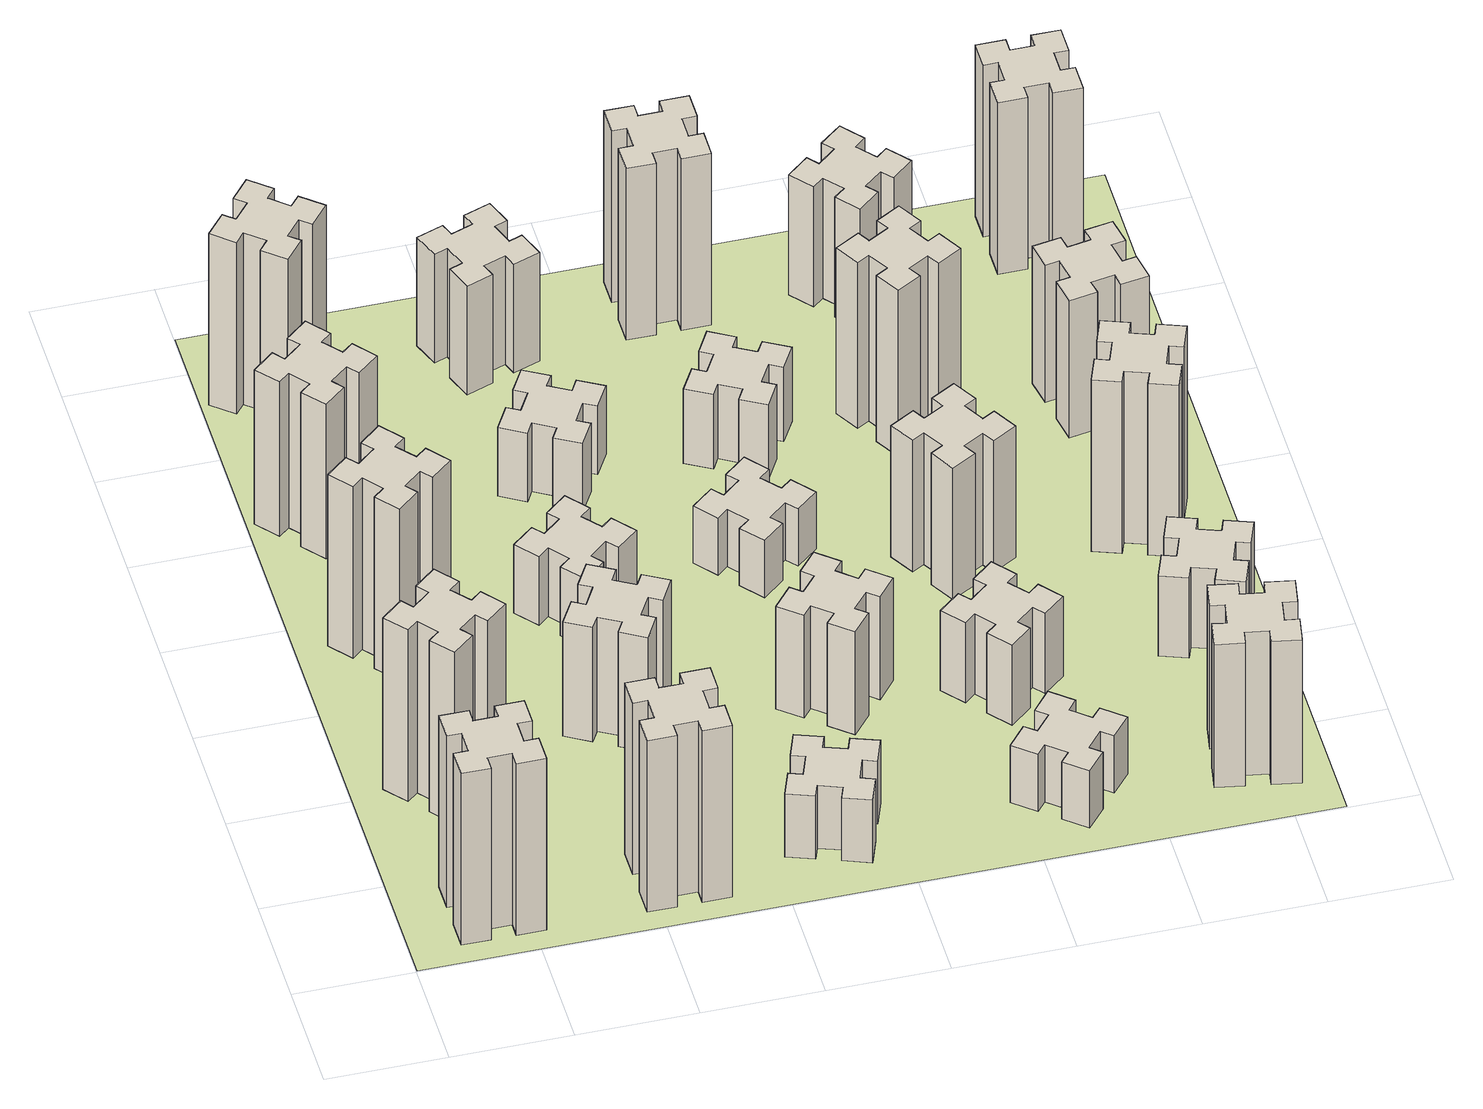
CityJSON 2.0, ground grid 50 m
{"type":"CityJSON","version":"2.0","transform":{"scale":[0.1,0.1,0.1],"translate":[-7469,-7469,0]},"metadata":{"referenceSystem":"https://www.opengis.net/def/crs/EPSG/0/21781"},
"CityObjects":{
"building1":{"type":"Building","attributes":{"class":"1000","function":"1000","usage":"1000","yearOfConstruction":2016,"roofType":"1000","measuredHeight":90,"storeysAboveGround":30,"storeysBelowGround":0},"geometry":[{"type":"Solid","lod":"1","boundaries":[[[[0,1,2,3,4,5,6,7,8,9,10,11,12,13,14,15,16,17,18,19]],[[17,16,20,21]],[[16,15,22,20]],[[15,14,23,22]],[[14,13,24,23]],[[13,12,25,24]],[[12,11,26,25]],[[11,10,27,26]],[[10,9,28,27]],[[9,8,29,28]],[[8,7,30,29]],[[7,6,31,30]],[[6,5,32,31]],[[5,4,33,32]],[[4,3,34,33]],[[3,2,35,34]],[[2,1,36,35]],[[1,0,37,36]],[[0,19,38,37]],[[19,18,39,38]],[[18,17,21,39]],[[24,25,26,27,28,29,30,31,32,33,34,35,36,37,38,39,21,20,22,23]]]]}]},
"building2":{"type":"Building","attributes":{"class":"1000","function":"1000","usage":"1000","yearOfConstruction":2016,"roofType":"1000","measuredHeight":90,"storeysAboveGround":30,"storeysBelowGround":0},"geometry":[{"type":"Solid","lod":"1","boundaries":[[[[40,41,42,43,44,45,46,47,48,49,50,51,52,53,54,55,56,57,58,59]],[[57,56,60,61]],[[56,55,62,60]],[[55,54,63,62]],[[54,53,64,63]],[[53,52,65,64]],[[52,51,66,65]],[[51,50,67,66]],[[50,49,68,67]],[[49,48,69,68]],[[48,47,70,69]],[[47,46,71,70]],[[46,45,72,71]],[[45,44,73,72]],[[44,43,74,73]],[[43,42,75,74]],[[42,41,76,75]],[[41,40,77,76]],[[40,59,78,77]],[[59,58,79,78]],[[58,57,61,79]],[[64,65,66,67,68,69,70,71,72,73,74,75,76,77,78,79,61,60,62,63]]]]}]},
"building3":{"type":"Building","attributes":{"class":"1000","function":"1000","usage":"1000","yearOfConstruction":2016,"roofType":"1000","measuredHeight":90,"storeysAboveGround":30,"storeysBelowGround":0},"geometry":[{"type":"Solid","lod":"1","boundaries":[[[[80,81,82,83,84,85,86,87,88,89,90,91,92,93,94,95,96,97,98,99]],[[97,96,100,101]],[[96,95,102,100]],[[95,94,103,102]],[[94,93,104,103]],[[93,92,105,104]],[[92,91,106,105]],[[91,90,107,106]],[[90,89,108,107]],[[89,88,109,108]],[[88,87,110,109]],[[87,86,111,110]],[[86,85,112,111]],[[85,84,113,112]],[[84,83,114,113]],[[83,82,115,114]],[[82,81,116,115]],[[81,80,117,116]],[[80,99,118,117]],[[99,98,119,118]],[[98,97,101,119]],[[104,105,106,107,108,109,110,111,112,113,114,115,116,117,118,119,101,100,102,103]]]]}]},
"building4":{"type":"Building","attributes":{"class":"1000","function":"1000","usage":"1000","yearOfConstruction":2016,"roofType":"1000","measuredHeight":81,"storeysAboveGround":30,"storeysBelowGround":0},"geometry":[{"type":"Solid","lod":"1","boundaries":[[[[120,121,122,123,124,125,126,127,128,129,130,131,132,133,134,135,136,137,138,139]],[[137,136,140,141]],[[136,135,142,140]],[[135,134,143,142]],[[134,133,144,143]],[[133,132,145,144]],[[132,131,146,145]],[[131,130,147,146]],[[130,129,148,147]],[[129,128,149,148]],[[128,127,150,149]],[[127,126,151,150]],[[126,125,152,151]],[[125,124,153,152]],[[124,123,154,153]],[[123,122,155,154]],[[122,121,156,155]],[[121,120,157,156]],[[120,139,158,157]],[[139,138,159,158]],[[138,137,141,159]],[[144,145,146,147,148,149,150,151,152,153,154,155,156,157,158,159,141,140,142,143]]]]}]},
"building5":{"type":"Building","attributes":{"class":"1000","function":"1000","usage":"1000","yearOfConstruction":2016,"roofType":"1000","measuredHeight":90,"storeysAboveGround":30,"storeysBelowGround":0},"geometry":[{"type":"Solid","lod":"1","boundaries":[[[[160,161,162,163,164,165,166,167,168,169,170,171,172,173,174,175,176,177,178,179]],[[177,176,180,181]],[[176,175,182,180]],[[175,174,183,182]],[[174,173,184,183]],[[173,172,185,184]],[[172,171,186,185]],[[171,170,187,186]],[[170,169,188,187]],[[169,168,189,188]],[[168,167,190,189]],[[167,166,191,190]],[[166,165,192,191]],[[165,164,193,192]],[[164,163,194,193]],[[163,162,195,194]],[[162,161,196,195]],[[161,160,197,196]],[[160,179,198,197]],[[179,178,199,198]],[[178,177,181,199]],[[184,185,186,187,188,189,190,191,192,193,194,195,196,197,198,199,181,180,182,183]]]]}]},
"building6":{"type":"Building","attributes":{"class":"1000","function":"1000","usage":"1000","yearOfConstruction":2016,"roofType":"1000","measuredHeight":90,"storeysAboveGround":30,"storeysBelowGround":0},"geometry":[{"type":"Solid","lod":"1","boundaries":[[[[200,201,202,203,204,205,206,207,208,209,210,211,212,213,214,215,216,217,218,219]],[[217,216,220,221]],[[216,215,222,220]],[[215,214,223,222]],[[214,213,224,223]],[[213,212,225,224]],[[212,211,226,225]],[[211,210,227,226]],[[210,209,228,227]],[[209,208,229,228]],[[208,207,230,229]],[[207,206,231,230]],[[206,205,232,231]],[[205,204,233,232]],[[204,203,234,233]],[[203,202,235,234]],[[202,201,236,235]],[[201,200,237,236]],[[200,219,238,237]],[[219,218,239,238]],[[218,217,221,239]],[[224,225,226,227,228,229,230,231,232,233,234,235,236,237,238,239,221,220,222,223]]]]}]},
"building7":{"type":"Building","attributes":{"class":"1000","function":"1000","usage":"1000","yearOfConstruction":2016,"roofType":"1000","measuredHeight":60,"storeysAboveGround":30,"storeysBelowGround":0},"geometry":[{"type":"Solid","lod":"1","boundaries":[[[[240,241,242,243,244,245,246,247,248,249,250,251,252,253,254,255,256,257,258,259]],[[257,256,260,261]],[[256,255,262,260]],[[255,254,263,262]],[[254,253,264,263]],[[253,252,265,264]],[[252,251,266,265]],[[251,250,267,266]],[[250,249,268,267]],[[249,248,269,268]],[[248,247,270,269]],[[247,246,271,270]],[[246,245,272,271]],[[245,244,273,272]],[[244,243,274,273]],[[243,242,275,274]],[[242,241,276,275]],[[241,240,277,276]],[[240,259,278,277]],[[259,258,279,278]],[[258,257,261,279]],[[264,265,266,267,268,269,270,271,272,273,274,275,276,277,278,279,261,260,262,263]]]]}]},
"building8":{"type":"Building","attributes":{"class":"1000","function":"1000","usage":"1000","yearOfConstruction":2016,"roofType":"1000","measuredHeight":36,"storeysAboveGround":30,"storeysBelowGround":0},"geometry":[{"type":"Solid","lod":"1","boundaries":[[[[280,281,282,283,284,285,286,287,288,289,290,291,292,293,294,295,296,297,298,299]],[[297,296,300,301]],[[296,295,302,300]],[[295,294,303,302]],[[294,293,304,303]],[[293,292,305,304]],[[292,291,306,305]],[[291,290,307,306]],[[290,289,308,307]],[[289,288,309,308]],[[288,287,310,309]],[[287,286,311,310]],[[286,285,312,311]],[[285,284,313,312]],[[284,283,314,313]],[[283,282,315,314]],[[282,281,316,315]],[[281,280,317,316]],[[280,299,318,317]],[[299,298,319,318]],[[298,297,301,319]],[[304,305,306,307,308,309,310,311,312,313,314,315,316,317,318,319,301,300,302,303]]]]}]},
"building9":{"type":"Building","attributes":{"class":"1000","function":"1000","usage":"1000","yearOfConstruction":2016,"roofType":"1000","measuredHeight":33,"storeysAboveGround":30,"storeysBelowGround":0},"geometry":[{"type":"Solid","lod":"1","boundaries":[[[[320,321,322,323,324,325,326,327,328,329,330,331,332,333,334,335,336,337,338,339]],[[337,336,340,341]],[[336,335,342,340]],[[335,334,343,342]],[[334,333,344,343]],[[333,332,345,344]],[[332,331,346,345]],[[331,330,347,346]],[[330,329,348,347]],[[329,328,349,348]],[[328,327,350,349]],[[327,326,351,350]],[[326,325,352,351]],[[325,324,353,352]],[[324,323,354,353]],[[323,322,355,354]],[[322,321,356,355]],[[321,320,357,356]],[[320,339,358,357]],[[339,338,359,358]],[[338,337,341,359]],[[344,345,346,347,348,349,350,351,352,353,354,355,356,357,358,359,341,340,342,343]]]]}]},
"building10":{"type":"Building","attributes":{"class":"1000","function":"1000","usage":"1000","yearOfConstruction":2016,"roofType":"1000","measuredHeight":36,"storeysAboveGround":30,"storeysBelowGround":0},"geometry":[{"type":"Solid","lod":"1","boundaries":[[[[360,361,362,363,364,365,366,367,368,369,370,371,372,373,374,375,376,377,378,379]],[[377,376,380,381]],[[376,375,382,380]],[[375,374,383,382]],[[374,373,384,383]],[[373,372,385,384]],[[372,371,386,385]],[[371,370,387,386]],[[370,369,388,387]],[[369,368,389,388]],[[368,367,390,389]],[[367,366,391,390]],[[366,365,392,391]],[[365,364,393,392]],[[364,363,394,393]],[[363,362,395,394]],[[362,361,396,395]],[[361,360,397,396]],[[360,379,398,397]],[[379,378,399,398]],[[378,377,381,399]],[[384,385,386,387,388,389,390,391,392,393,394,395,396,397,398,399,381,380,382,383]]]]}]},
"building11":{"type":"Building","attributes":{"class":"1000","function":"1000","usage":"1000","yearOfConstruction":2016,"roofType":"1000","measuredHeight":57,"storeysAboveGround":30,"storeysBelowGround":0},"geometry":[{"type":"Solid","lod":"1","boundaries":[[[[400,401,402,403,404,405,406,407,408,409,410,411,412,413,414,415,416,417,418,419]],[[417,416,420,421]],[[416,415,422,420]],[[415,414,423,422]],[[414,413,424,423]],[[413,412,425,424]],[[412,411,426,425]],[[411,410,427,426]],[[410,409,428,427]],[[409,408,429,428]],[[408,407,430,429]],[[407,406,431,430]],[[406,405,432,431]],[[405,404,433,432]],[[404,403,434,433]],[[403,402,435,434]],[[402,401,436,435]],[[401,400,437,436]],[[400,419,438,437]],[[419,418,439,438]],[[418,417,421,439]],[[424,425,426,427,428,429,430,431,432,433,434,435,436,437,438,439,421,420,422,423]]]]}]},
"building12":{"type":"Building","attributes":{"class":"1000","function":"1000","usage":"1000","yearOfConstruction":2016,"roofType":"1000","measuredHeight":54,"storeysAboveGround":30,"storeysBelowGround":0},"geometry":[{"type":"Solid","lod":"1","boundaries":[[[[440,441,442,443,444,445,446,447,448,449,450,451,452,453,454,455,456,457,458,459]],[[457,456,460,461]],[[456,455,462,460]],[[455,454,463,462]],[[454,453,464,463]],[[453,452,465,464]],[[452,451,466,465]],[[451,450,467,466]],[[450,449,468,467]],[[449,448,469,468]],[[448,447,470,469]],[[447,446,471,470]],[[446,445,472,471]],[[445,444,473,472]],[[444,443,474,473]],[[443,442,475,474]],[[442,441,476,475]],[[441,440,477,476]],[[440,459,478,477]],[[459,458,479,478]],[[458,457,461,479]],[[464,465,466,467,468,469,470,471,472,473,474,475,476,477,478,479,461,460,462,463]]]]}]},
"building13":{"type":"Building","attributes":{"class":"1000","function":"1000","usage":"1000","yearOfConstruction":2016,"roofType":"1000","measuredHeight":30,"storeysAboveGround":30,"storeysBelowGround":0},"geometry":[{"type":"Solid","lod":"1","boundaries":[[[[480,481,482,483,484,485,486,487,488,489,490,491,492,493,494,495,496,497,498,499]],[[497,496,500,501]],[[496,495,502,500]],[[495,494,503,502]],[[494,493,504,503]],[[493,492,505,504]],[[492,491,506,505]],[[491,490,507,506]],[[490,489,508,507]],[[489,488,509,508]],[[488,487,510,509]],[[487,486,511,510]],[[486,485,512,511]],[[485,484,513,512]],[[484,483,514,513]],[[483,482,515,514]],[[482,481,516,515]],[[481,480,517,516]],[[480,499,518,517]],[[499,498,519,518]],[[498,497,501,519]],[[504,505,506,507,508,509,510,511,512,513,514,515,516,517,518,519,501,500,502,503]]]]}]},
"building14":{"type":"Building","attributes":{"class":"1000","function":"1000","usage":"1000","yearOfConstruction":2016,"roofType":"1000","measuredHeight":39,"storeysAboveGround":30,"storeysBelowGround":0},"geometry":[{"type":"Solid","lod":"1","boundaries":[[[[520,521,522,523,524,525,526,527,528,529,530,531,532,533,534,535,536,537,538,539]],[[537,536,540,541]],[[536,535,542,540]],[[535,534,543,542]],[[534,533,544,543]],[[533,532,545,544]],[[532,531,546,545]],[[531,530,547,546]],[[530,529,548,547]],[[529,528,549,548]],[[528,527,550,549]],[[527,526,551,550]],[[526,525,552,551]],[[525,524,553,552]],[[524,523,554,553]],[[523,522,555,554]],[[522,521,556,555]],[[521,520,557,556]],[[520,539,558,557]],[[539,538,559,558]],[[538,537,541,559]],[[544,545,546,547,548,549,550,551,552,553,554,555,556,557,558,559,541,540,542,543]]]]}]},
"building15":{"type":"Building","attributes":{"class":"1000","function":"1000","usage":"1000","yearOfConstruction":2016,"roofType":"1000","measuredHeight":30,"storeysAboveGround":30,"storeysBelowGround":0},"geometry":[{"type":"Solid","lod":"1","boundaries":[[[[560,561,562,563,564,565,566,567,568,569,570,571,572,573,574,575,576,577,578,579]],[[577,576,580,581]],[[576,575,582,580]],[[575,574,583,582]],[[574,573,584,583]],[[573,572,585,584]],[[572,571,586,585]],[[571,570,587,586]],[[570,569,588,587]],[[569,568,589,588]],[[568,567,590,589]],[[567,566,591,590]],[[566,565,592,591]],[[565,564,593,592]],[[564,563,594,593]],[[563,562,595,594]],[[562,561,596,595]],[[561,560,597,596]],[[560,579,598,597]],[[579,578,599,598]],[[578,577,581,599]],[[584,585,586,587,588,589,590,591,592,593,594,595,596,597,598,599,581,580,582,583]]]]}]},
"building16":{"type":"Building","attributes":{"class":"1000","function":"1000","usage":"1000","yearOfConstruction":2016,"roofType":"1000","measuredHeight":90,"storeysAboveGround":30,"storeysBelowGround":0},"geometry":[{"type":"Solid","lod":"1","boundaries":[[[[600,601,602,603,604,605,606,607,608,609,610,611,612,613,614,615,616,617,618,619]],[[617,616,620,621]],[[616,615,622,620]],[[615,614,623,622]],[[614,613,624,623]],[[613,612,625,624]],[[612,611,626,625]],[[611,610,627,626]],[[610,609,628,627]],[[609,608,629,628]],[[608,607,630,629]],[[607,606,631,630]],[[606,605,632,631]],[[605,604,633,632]],[[604,603,634,633]],[[603,602,635,634]],[[602,601,636,635]],[[601,600,637,636]],[[600,619,638,637]],[[619,618,639,638]],[[618,617,621,639]],[[624,625,626,627,628,629,630,631,632,633,634,635,636,637,638,639,621,620,622,623]]]]}]},
"building17":{"type":"Building","attributes":{"class":"1000","function":"1000","usage":"1000","yearOfConstruction":2016,"roofType":"1000","measuredHeight":42,"storeysAboveGround":30,"storeysBelowGround":0},"geometry":[{"type":"Solid","lod":"1","boundaries":[[[[640,641,642,643,644,645,646,647,648,649,650,651,652,653,654,655,656,657,658,659]],[[657,656,660,661]],[[656,655,662,660]],[[655,654,663,662]],[[654,653,664,663]],[[653,652,665,664]],[[652,651,666,665]],[[651,650,667,666]],[[650,649,668,667]],[[649,648,669,668]],[[648,647,670,669]],[[647,646,671,670]],[[646,645,672,671]],[[645,644,673,672]],[[644,643,674,673]],[[643,642,675,674]],[[642,641,676,675]],[[641,640,677,676]],[[640,659,678,677]],[[659,658,679,678]],[[658,657,661,679]],[[664,665,666,667,668,669,670,671,672,673,674,675,676,677,678,679,661,660,662,663]]]]}]},
"building18":{"type":"Building","attributes":{"class":"1000","function":"1000","usage":"1000","yearOfConstruction":2016,"roofType":"1000","measuredHeight":69,"storeysAboveGround":30,"storeysBelowGround":0},"geometry":[{"type":"Solid","lod":"1","boundaries":[[[[680,681,682,683,684,685,686,687,688,689,690,691,692,693,694,695,696,697,698,699]],[[697,696,700,701]],[[696,695,702,700]],[[695,694,703,702]],[[694,693,704,703]],[[693,692,705,704]],[[692,691,706,705]],[[691,690,707,706]],[[690,689,708,707]],[[689,688,709,708]],[[688,687,710,709]],[[687,686,711,710]],[[686,685,712,711]],[[685,684,713,712]],[[684,683,714,713]],[[683,682,715,714]],[[682,681,716,715]],[[681,680,717,716]],[[680,699,718,717]],[[699,698,719,718]],[[698,697,701,719]],[[704,705,706,707,708,709,710,711,712,713,714,715,716,717,718,719,701,700,702,703]]]]}]},
"building19":{"type":"Building","attributes":{"class":"1000","function":"1000","usage":"1000","yearOfConstruction":2016,"roofType":"1000","measuredHeight":87,"storeysAboveGround":30,"storeysBelowGround":0},"geometry":[{"type":"Solid","lod":"1","boundaries":[[[[720,721,722,723,724,725,726,727,728,729,730,731,732,733,734,735,736,737,738,739]],[[737,736,740,741]],[[736,735,742,740]],[[735,734,743,742]],[[734,733,744,743]],[[733,732,745,744]],[[732,731,746,745]],[[731,730,747,746]],[[730,729,748,747]],[[729,728,749,748]],[[728,727,750,749]],[[727,726,751,750]],[[726,725,752,751]],[[725,724,753,752]],[[724,723,754,753]],[[723,722,755,754]],[[722,721,756,755]],[[721,720,757,756]],[[720,739,758,757]],[[739,738,759,758]],[[738,737,741,759]],[[744,745,746,747,748,749,750,751,752,753,754,755,756,757,758,759,741,740,742,743]]]]}]},
"building20":{"type":"Building","attributes":{"class":"1000","function":"1000","usage":"1000","yearOfConstruction":2016,"roofType":"1000","measuredHeight":75,"storeysAboveGround":30,"storeysBelowGround":0},"geometry":[{"type":"Solid","lod":"1","boundaries":[[[[760,761,762,763,764,765,766,767,768,769,770,771,772,773,774,775,776,777,778,779]],[[777,776,780,781]],[[776,775,782,780]],[[775,774,783,782]],[[774,773,784,783]],[[773,772,785,784]],[[772,771,786,785]],[[771,770,787,786]],[[770,769,788,787]],[[769,768,789,788]],[[768,767,790,789]],[[767,766,791,790]],[[766,765,792,791]],[[765,764,793,792]],[[764,763,794,793]],[[763,762,795,794]],[[762,761,796,795]],[[761,760,797,796]],[[760,779,798,797]],[[779,778,799,798]],[[778,777,781,799]],[[784,785,786,787,788,789,790,791,792,793,794,795,796,797,798,799,781,780,782,783]]]]}]},
"building21":{"type":"Building","attributes":{"class":"1000","function":"1000","usage":"1000","yearOfConstruction":2016,"roofType":"1000","measuredHeight":63,"storeysAboveGround":30,"storeysBelowGround":0},"geometry":[{"type":"Solid","lod":"1","boundaries":[[[[800,801,802,803,804,805,806,807,808,809,810,811,812,813,814,815,816,817,818,819]],[[817,816,820,821]],[[816,815,822,820]],[[815,814,823,822]],[[814,813,824,823]],[[813,812,825,824]],[[812,811,826,825]],[[811,810,827,826]],[[810,809,828,827]],[[809,808,829,828]],[[808,807,830,829]],[[807,806,831,830]],[[806,805,832,831]],[[805,804,833,832]],[[804,803,834,833]],[[803,802,835,834]],[[802,801,836,835]],[[801,800,837,836]],[[800,819,838,837]],[[819,818,839,838]],[[818,817,821,839]],[[824,825,826,827,828,829,830,831,832,833,834,835,836,837,838,839,821,820,822,823]]]]}]},
"building22":{"type":"Building","attributes":{"class":"1000","function":"1000","usage":"1000","yearOfConstruction":2016,"roofType":"1000","measuredHeight":42,"storeysAboveGround":30,"storeysBelowGround":0},"geometry":[{"type":"Solid","lod":"1","boundaries":[[[[840,841,842,843,844,845,846,847,848,849,850,851,852,853,854,855,856,857,858,859]],[[857,856,860,861]],[[856,855,862,860]],[[855,854,863,862]],[[854,853,864,863]],[[853,852,865,864]],[[852,851,866,865]],[[851,850,867,866]],[[850,849,868,867]],[[849,848,869,868]],[[848,847,870,869]],[[847,846,871,870]],[[846,845,872,871]],[[845,844,873,872]],[[844,843,874,873]],[[843,842,875,874]],[[842,841,876,875]],[[841,840,877,876]],[[840,859,878,877]],[[859,858,879,878]],[[858,857,861,879]],[[864,865,866,867,868,869,870,871,872,873,874,875,876,877,878,879,861,860,862,863]]]]}]},
"building23":{"type":"Building","attributes":{"class":"1000","function":"1000","usage":"1000","yearOfConstruction":2016,"roofType":"1000","measuredHeight":90,"storeysAboveGround":30,"storeysBelowGround":0},"geometry":[{"type":"Solid","lod":"1","boundaries":[[[[880,881,882,883,884,885,886,887,888,889,890,891,892,893,894,895,896,897,898,899]],[[897,896,900,901]],[[896,895,902,900]],[[895,894,903,902]],[[894,893,904,903]],[[893,892,905,904]],[[892,891,906,905]],[[891,890,907,906]],[[890,889,908,907]],[[889,888,909,908]],[[888,887,910,909]],[[887,886,911,910]],[[886,885,912,911]],[[885,884,913,912]],[[884,883,914,913]],[[883,882,915,914]],[[882,881,916,915]],[[881,880,917,916]],[[880,899,918,917]],[[899,898,919,918]],[[898,897,901,919]],[[904,905,906,907,908,909,910,911,912,913,914,915,916,917,918,919,901,900,902,903]]]]}]},
"building24":{"type":"Building","attributes":{"class":"1000","function":"1000","usage":"1000","yearOfConstruction":2016,"roofType":"1000","measuredHeight":72,"storeysAboveGround":30,"storeysBelowGround":0},"geometry":[{"type":"Solid","lod":"1","boundaries":[[[[920,921,922,923,924,925,926,927,928,929,930,931,932,933,934,935,936,937,938,939]],[[937,936,940,941]],[[936,935,942,940]],[[935,934,943,942]],[[934,933,944,943]],[[933,932,945,944]],[[932,931,946,945]],[[931,930,947,946]],[[930,929,948,947]],[[929,928,949,948]],[[928,927,950,949]],[[927,926,951,950]],[[926,925,952,951]],[[925,924,953,952]],[[924,923,954,953]],[[923,922,955,954]],[[922,921,956,955]],[[921,920,957,956]],[[920,939,958,957]],[[939,938,959,958]],[[938,937,941,959]],[[944,945,946,947,948,949,950,951,952,953,954,955,956,957,958,959,941,940,942,943]]]]}]},
"building25":{"type":"Building","attributes":{"class":"1000","function":"1000","usage":"1000","yearOfConstruction":2016,"roofType":"1000","measuredHeight":90,"storeysAboveGround":30,"storeysBelowGround":0},"geometry":[{"type":"Solid","lod":"1","boundaries":[[[[960,961,962,963,964,965,966,967,968,969,970,971,972,973,974,975,976,977,978,979]],[[977,976,980,981]],[[976,975,982,980]],[[975,974,983,982]],[[974,973,984,983]],[[973,972,985,984]],[[972,971,986,985]],[[971,970,987,986]],[[970,969,988,987]],[[969,968,989,988]],[[968,967,990,989]],[[967,966,991,990]],[[966,965,992,991]],[[965,964,993,992]],[[964,963,994,993]],[[963,962,995,994]],[[962,961,996,995]],[[961,960,997,996]],[[960,979,998,997]],[[979,978,999,998]],[[978,977,981,999]],[[984,985,986,987,988,989,990,991,992,993,994,995,996,997,998,999,981,980,982,983]]]]}]},
"landuse1":{"type":"LandUse","attributes":{"name":"plot1","function":"1010"},"geometry":[{"type":"MultiSurface","lod":"1","boundaries":[[[1000,1001,1002,1003]]]}]}
},
"vertices":[
[265,325,0],[265,225,0],[205,225,0],[205,105,0],[325,105,0],[325,165,0],[425,165,0],[425,105,0],[545,105,0],[545,225,0],[485,225,0],[485,325,0],[545,325,0],[545,445,0],[425,445,0],[425,385,0],[325,385,0],[325,445,0],[205,445,0],[205,325,0],[325,385,900],[325,445,900],[425,385,900],[425,445,900],[545,445,900],[545,325,900],[485,325,900],[485,225,900],[545,225,900],[545,105,900],[425,105,900],[425,165,900],[325,165,900],[325,105,900],[205,105,900],[205,225,900],[265,225,900],[265,325,900],[205,325,900],[205,445,900],
[492,1048,0],[427,1124,0],[473,1163,0],[396,1255,0],[304,1178,0],[343,1132,0],[266,1067,0],[228,1113,0],[136,1036,0],[213,944,0],[259,983,0],[323,906,0],[277,868,0],[354,776,0],[446,853,0],[408,899,0],[484,963,0],[523,917,0],[615,994,0],[538,1086,0],[484,963,900],[523,917,900],[408,899,900],[446,853,900],[354,776,900],[277,868,900],[323,906,900],[259,983,900],[213,944,900],[136,1036,900],[228,1113,900],[266,1067,900],[343,1132,900],[304,1178,900],[396,1255,900],[473,1163,900],[427,1124,900],[492,1048,900],[538,1086,900],[615,994,900],
[492,1888,0],[427,1964,0],[473,2003,0],[396,2095,0],[304,2018,0],[343,1972,0],[266,1907,0],[228,1953,0],[136,1876,0],[213,1784,0],[259,1823,0],[323,1746,0],[277,1708,0],[354,1616,0],[446,1693,0],[408,1739,0],[484,1803,0],[523,1757,0],[615,1834,0],[538,1926,0],[484,1803,900],[523,1757,900],[408,1739,900],[446,1693,900],[354,1616,900],[277,1708,900],[323,1746,900],[259,1823,900],[213,1784,900],[136,1876,900],[228,1953,900],[266,1907,900],[343,1972,900],[304,2018,900],[396,2095,900],[473,2003,900],[427,1964,900],[492,1888,900],[538,1926,900],[615,1834,900],
[243,2712,0],[166,2647,0],[128,2693,0],[36,2616,0],[113,2524,0],[159,2563,0],[223,2486,0],[177,2448,0],[254,2356,0],[346,2433,0],[308,2479,0],[384,2543,0],[423,2497,0],[515,2574,0],[438,2666,0],[392,2628,0],[327,2704,0],[373,2743,0],[296,2835,0],[204,2758,0],[327,2704,810],[373,2743,810],[392,2628,810],[438,2666,810],[515,2574,810],[423,2497,810],[384,2543,810],[308,2479,810],[346,2433,810],[254,2356,810],[177,2448,810],[223,2486,810],[159,2563,810],[113,2524,810],[36,2616,810],[128,2693,810],[166,2647,810],[243,2712,810],[204,2758,810],[296,2835,810],
[1005,325,0],[1005,225,0],[945,225,0],[945,105,0],[1065,105,0],[1065,165,0],[1165,165,0],[1165,105,0],[1285,105,0],[1285,225,0],[1225,225,0],[1225,325,0],[1285,325,0],[1285,445,0],[1165,445,0],[1165,385,0],[1065,385,0],[1065,445,0],[945,445,0],[945,325,0],[1065,385,900],[1065,445,900],[1165,385,900],[1165,445,900],[1285,445,900],[1285,325,900],[1225,325,900],[1225,225,900],[1285,225,900],[1285,105,900],[1165,105,900],[1165,165,900],[1065,165,900],[1065,105,900],[945,105,900],[945,225,900],[1005,225,900],[1005,325,900],[945,325,900],[945,445,900],
[384,3387,0],[308,3452,0],[346,3498,0],[254,3575,0],[177,3483,0],[223,3444,0],[159,3368,0],[113,3406,0],[36,3314,0],[128,3237,0],[166,3283,0],[243,3219,0],[204,3173,0],[296,3096,0],[373,3188,0],[327,3226,0],[392,3303,0],[438,3264,0],[515,3356,0],[423,3433,0],[392,3303,900],[438,3264,900],[327,3226,900],[373,3188,900],[296,3096,900],[204,3173,900],[243,3219,900],[166,3283,900],[128,3237,900],[36,3314,900],[113,3406,900],[159,3368,900],[223,3444,900],[177,3483,900],[254,3575,900],[346,3498,900],[308,3452,900],[384,3387,900],[423,3433,900],[515,3356,900],
[1186,1117,0],[1236,1204,0],[1288,1174,0],[1348,1278,0],[1244,1338,0],[1214,1286,0],[1127,1336,0],[1157,1388,0],[1053,1448,0],[993,1344,0],[1045,1314,0],[995,1227,0],[943,1257,0],[883,1153,0],[987,1093,0],[1017,1145,0],[1104,1095,0],[1074,1043,0],[1178,983,0],[1238,1087,0],[1104,1095,600],[1074,1043,600],[1017,1145,600],[987,1093,600],[883,1153,600],[943,1257,600],[995,1227,600],[1045,1314,600],[993,1344,600],[1053,1448,600],[1157,1388,600],[1127,1336,600],[1214,1286,600],[1244,1338,600],[1348,1278,600],[1288,1174,600],[1236,1204,600],[1186,1117,600],[1238,1087,600],[1178,983,600],
[1083,1972,0],[1006,1907,0],[968,1953,0],[876,1876,0],[953,1784,0],[999,1823,0],[1063,1746,0],[1017,1708,0],[1094,1616,0],[1186,1693,0],[1148,1739,0],[1224,1803,0],[1263,1757,0],[1355,1834,0],[1278,1926,0],[1232,1888,0],[1167,1964,0],[1213,2003,0],[1136,2095,0],[1044,2018,0],[1167,1964,360],[1213,2003,360],[1232,1888,360],[1278,1926,360],[1355,1834,360],[1263,1757,360],[1224,1803,360],[1148,1739,360],[1186,1693,360],[1094,1616,360],[1017,1708,360],[1063,1746,360],[999,1823,360],[953,1784,360],[876,1876,360],[968,1953,360],[1006,1907,360],[1083,1972,360],[1044,2018,360],[1136,2095,360],
[1669,460,0],[1635,366,0],[1579,387,0],[1537,274,0],[1650,233,0],[1671,289,0],[1765,255,0],[1744,199,0],[1857,157,0],[1898,270,0],[1842,291,0],[1876,385,0],[1932,364,0],[1973,477,0],[1860,518,0],[1840,462,0],[1746,496,0],[1767,552,0],[1654,593,0],[1613,480,0],[1746,496,330],[1767,552,330],[1840,462,330],[1860,518,330],[1973,477,330],[1932,364,330],[1876,385,330],[1842,291,330],[1898,270,330],[1857,157,330],[1744,199,330],[1765,255,330],[1671,289,330],[1650,233,330],[1537,274,330],[1579,387,330],[1635,366,330],[1669,460,330],[1613,480,330],[1654,593,330],
[1314,2666,0],[1227,2716,0],[1257,2768,0],[1153,2828,0],[1093,2724,0],[1145,2694,0],[1095,2607,0],[1043,2637,0],[983,2533,0],[1087,2473,0],[1117,2525,0],[1204,2475,0],[1174,2423,0],[1278,2363,0],[1338,2467,0],[1286,2497,0],[1336,2584,0],[1388,2554,0],[1448,2658,0],[1344,2718,0],[1336,2584,360],[1388,2554,360],[1286,2497,360],[1338,2467,360],[1278,2363,360],[1174,2423,360],[1204,2475,360],[1117,2525,360],[1087,2473,360],[983,2533,360],[1043,2637,360],[1095,2607,360],[1145,2694,360],[1093,2724,360],[1153,2828,360],[1257,2768,360],[1227,2716,360],[1314,2666,360],[1344,2718,360],[1448,2658,360],
[1125,3456,0],[1031,3422,0],[1010,3478,0],[897,3437,0],[939,3324,0],[995,3345,0],[1029,3251,0],[973,3230,0],[1014,3117,0],[1127,3159,0],[1106,3215,0],[1200,3249,0],[1220,3193,0],[1333,3234,0],[1292,3347,0],[1236,3326,0],[1202,3420,0],[1258,3440,0],[1217,3553,0],[1104,3512,0],[1202,3420,570],[1258,3440,570],[1236,3326,570],[1292,3347,570],[1333,3234,570],[1220,3193,570],[1200,3249,570],[1106,3215,570],[1127,3159,570],[1014,3117,570],[973,3230,570],[1029,3251,570],[995,3345,570],[939,3324,570],[897,3437,570],[1010,3478,570],[1031,3422,570],[1125,3456,570],[1104,3512,570],[1217,3553,570],
[1846,1063,0],[1923,999,0],[1884,953,0],[1976,876,0],[2053,968,0],[2007,1006,0],[2072,1083,0],[2118,1044,0],[2195,1136,0],[2103,1213,0],[2064,1167,0],[1988,1232,0],[2026,1278,0],[1934,1355,0],[1857,1263,0],[1903,1224,0],[1839,1148,0],[1793,1186,0],[1716,1094,0],[1808,1017,0],[1839,1148,540],[1793,1186,540],[1903,1224,540],[1857,1263,540],[1934,1355,540],[2026,1278,540],[1988,1232,540],[2064,1167,540],[2103,1213,540],[2195,1136,540],[2118,1044,540],[2072,1083,540],[2007,1006,540],[2053,968,540],[1976,876,540],[1884,953,540],[1923,999,540],[1846,1063,540],[1808,1017,540],[1716,1094,540],
[1972,1988,0],[1907,2064,0],[1953,2103,0],[1876,2195,0],[1784,2118,0],[1823,2072,0],[1746,2007,0],[1708,2053,0],[1616,1976,0],[1693,1884,0],[1739,1923,0],[1803,1846,0],[1757,1808,0],[1834,1716,0],[1926,1793,0],[1888,1839,0],[1964,1903,0],[2003,1857,0],[2095,1934,0],[2018,2026,0],[1964,1903,300],[2003,1857,300],[1888,1839,300],[1926,1793,300],[1834,1716,300],[1757,1808,300],[1803,1846,300],[1739,1923,300],[1693,1884,300],[1616,1976,300],[1708,2053,300],[1746,2007,300],[1823,2072,300],[1784,2118,300],[1876,2195,300],[1953,2103,300],[1907,2064,300],[1972,1988,300],[2018,2026,300],[2095,1934,300],
[2026,2497,0],[2076,2584,0],[2128,2554,0],[2188,2658,0],[2084,2718,0],[2054,2666,0],[1967,2716,0],[1997,2768,0],[1893,2828,0],[1833,2724,0],[1885,2694,0],[1835,2607,0],[1783,2637,0],[1723,2533,0],[1827,2473,0],[1857,2525,0],[1944,2475,0],[1914,2423,0],[2018,2363,0],[2078,2467,0],[1944,2475,390],[1914,2423,390],[1857,2525,390],[1827,2473,390],[1723,2533,390],[1783,2637,390],[1835,2607,390],[1885,2694,390],[1833,2724,390],[1893,2828,390],[1997,2768,390],[1967,2716,390],[2054,2666,390],[2084,2718,390],[2188,2658,390],[2128,2554,390],[2076,2584,390],[2026,2497,390],[2078,2467,390],[2018,2363,390],
[2586,323,0],[2663,259,0],[2624,213,0],[2716,136,0],[2793,228,0],[2747,266,0],[2812,343,0],[2858,304,0],[2935,396,0],[2843,473,0],[2804,427,0],[2728,492,0],[2766,538,0],[2674,615,0],[2597,523,0],[2643,484,0],[2579,408,0],[2533,446,0],[2456,354,0],[2548,277,0],[2579,408,300],[2533,446,300],[2643,484,300],[2597,523,300],[2674,615,300],[2766,538,300],[2728,492,300],[2804,427,300],[2843,473,300],[2935,396,300],[2858,304,300],[2812,343,300],[2747,266,300],[2793,228,300],[2716,136,300],[2624,213,300],[2663,259,300],[2586,323,300],[2548,277,300],[2456,354,300],
[1965,3385,0],[1965,3485,0],[2025,3485,0],[2025,3605,0],[1905,3605,0],[1905,3545,0],[1805,3545,0],[1805,3605,0],[1685,3605,0],[1685,3485,0],[1745,3485,0],[1745,3385,0],[1685,3385,0],[1685,3265,0],[1805,3265,0],[1805,3325,0],[1905,3325,0],[1905,3265,0],[2025,3265,0],[2025,3385,0],[1905,3325,900],[1905,3265,900],[1805,3325,900],[1805,3265,900],[1685,3265,900],[1685,3385,900],[1745,3385,900],[1745,3485,900],[1685,3485,900],[1685,3605,900],[1805,3605,900],[1805,3545,900],[1905,3545,900],[1905,3605,900],[2025,3605,900],[2025,3485,900],[1965,3485,900],[1965,3385,900],[2025,3385,900],[2025,3265,900],
[2628,899,0],[2704,963,0],[2743,917,0],[2835,994,0],[2758,1086,0],[2712,1048,0],[2647,1124,0],[2693,1163,0],[2616,1255,0],[2524,1178,0],[2563,1132,0],[2486,1067,0],[2448,1113,0],[2356,1036,0],[2433,944,0],[2479,983,0],[2543,906,0],[2497,868,0],[2574,776,0],[2666,853,0],[2543,906,420],[2497,868,420],[2479,983,420],[2433,944,420],[2356,1036,420],[2448,1113,420],[2486,1067,420],[2563,1132,420],[2524,1178,420],[2616,1255,420],[2693,1163,420],[2647,1124,420],[2712,1048,420],[2758,1086,420],[2835,994,420],[2743,917,420],[2704,963,420],[2628,899,420],[2666,853,420],[2574,776,420],
[2475,1744,0],[2525,1657,0],[2473,1627,0],[2533,1523,0],[2637,1583,0],[2607,1635,0],[2694,1685,0],[2724,1633,0],[2828,1693,0],[2768,1797,0],[2716,1767,0],[2666,1854,0],[2718,1884,0],[2658,1988,0],[2554,1928,0],[2584,1876,0],[2497,1826,0],[2467,1878,0],[2363,1818,0],[2423,1714,0],[2497,1826,690],[2467,1878,690],[2584,1876,690],[2554,1928,690],[2658,1988,690],[2718,1884,690],[2666,1854,690],[2716,1767,690],[2768,1797,690],[2828,1693,690],[2724,1633,690],[2694,1685,690],[2607,1635,690],[2637,1583,690],[2533,1523,690],[2473,1627,690],[2525,1657,690],[2475,1744,690],[2423,1714,690],[2363,1818,690],
[2607,2475,0],[2694,2525,0],[2724,2473,0],[2828,2533,0],[2768,2637,0],[2716,2607,0],[2666,2694,0],[2718,2724,0],[2658,2828,0],[2554,2768,0],[2584,2716,0],[2497,2666,0],[2467,2718,0],[2363,2658,0],[2423,2554,0],[2475,2584,0],[2525,2497,0],[2473,2467,0],[2533,2363,0],[2637,2423,0],[2525,2497,870],[2473,2467,870],[2475,2584,870],[2423,2554,870],[2363,2658,870],[2467,2718,870],[2497,2666,870],[2584,2716,870],[2554,2768,870],[2658,2828,870],[2718,2724,870],[2666,2694,870],[2716,2607,870],[2768,2637,870],[2828,2533,870],[2724,2473,870],[2694,2525,870],[2607,2475,870],[2637,2423,870],[2533,2363,870],
[3504,475,0],[3405,492,0],[3416,551,0],[3297,572,0],[3277,454,0],[3336,444,0],[3318,345,0],[3259,356,0],[3238,237,0],[3357,217,0],[3367,276,0],[3465,258,0],[3455,199,0],[3573,178,0],[3594,297,0],[3535,307,0],[3552,405,0],[3611,395,0],[3632,513,0],[3514,534,0],[3552,405,750],[3611,395,750],[3535,307,750],[3594,297,750],[3573,178,750],[3455,199,750],[3465,258,750],[3367,276,750],[3357,217,750],[3238,237,750],[3259,356,750],[3318,345,750],[3336,444,750],[3277,454,750],[3297,572,750],[3416,551,750],[3405,492,750],[3504,475,750],[3514,534,750],[3632,513,750],
[2712,3368,0],[2647,3444,0],[2693,3483,0],[2616,3575,0],[2524,3498,0],[2563,3452,0],[2486,3387,0],[2448,3433,0],[2356,3356,0],[2433,3264,0],[2479,3303,0],[2543,3226,0],[2497,3188,0],[2574,3096,0],[2666,3173,0],[2628,3219,0],[2704,3283,0],[2743,3237,0],[2835,3314,0],[2758,3406,0],[2704,3283,630],[2743,3237,630],[2628,3219,630],[2666,3173,630],[2574,3096,630],[2497,3188,630],[2543,3226,630],[2479,3303,630],[2433,3264,630],[2356,3356,630],[2448,3433,630],[2486,3387,630],[2563,3452,630],[2524,3498,630],[2616,3575,630],[2693,3483,630],[2647,3444,630],[2712,3368,630],[2758,3406,630],[2835,3314,630],
[3351,1029,0],[3445,995,0],[3424,939,0],[3537,897,0],[3578,1010,0],[3522,1031,0],[3556,1125,0],[3612,1104,0],[3653,1217,0],[3540,1258,0],[3520,1202,0],[3426,1236,0],[3447,1292,0],[3334,1333,0],[3293,1220,0],[3349,1200,0],[3315,1106,0],[3259,1127,0],[3217,1014,0],[3330,973,0],[3315,1106,420],[3259,1127,420],[3349,1200,420],[3293,1220,420],[3334,1333,420],[3447,1292,420],[3426,1236,420],[3520,1202,420],[3540,1258,420],[3653,1217,420],[3612,1104,420],[3556,1125,420],[3522,1031,420],[3578,1010,420],[3537,897,420],[3424,939,420],[3445,995,420],[3351,1029,420],[3330,973,420],[3217,1014,420],
[3420,1842,0],[3326,1876,0],[3347,1932,0],[3234,1973,0],[3193,1860,0],[3249,1840,0],[3215,1746,0],[3159,1767,0],[3117,1654,0],[3230,1613,0],[3251,1669,0],[3345,1635,0],[3324,1579,0],[3437,1537,0],[3478,1650,0],[3422,1671,0],[3456,1765,0],[3512,1744,0],[3553,1857,0],[3440,1898,0],[3456,1765,900],[3512,1744,900],[3422,1671,900],[3478,1650,900],[3437,1537,900],[3324,1579,900],[3345,1635,900],[3251,1669,900],[3230,1613,900],[3117,1654,900],[3159,1767,900],[3215,1746,900],[3249,1840,900],[3193,1860,900],[3234,1973,900],[3347,1932,900],[3326,1876,900],[3420,1842,900],[3440,1898,900],[3553,1857,900],
[3365,2612,0],[3267,2595,0],[3257,2654,0],[3138,2633,0],[3159,2515,0],[3218,2525,0],[3236,2427,0],[3177,2417,0],[3197,2298,0],[3316,2319,0],[3305,2378,0],[3404,2396,0],[3414,2337,0],[3532,2357,0],[3511,2476,0],[3452,2465,0],[3435,2564,0],[3494,2574,0],[3473,2692,0],[3355,2671,0],[3435,2564,720],[3494,2574,720],[3452,2465,720],[3511,2476,720],[3532,2357,720],[3414,2337,720],[3404,2396,720],[3305,2378,720],[3316,2319,720],[3197,2298,720],[3177,2417,720],[3236,2427,720],[3218,2525,720],[3159,2515,720],[3138,2633,720],[3257,2654,720],[3267,2595,720],[3365,2612,720],[3355,2671,720],[3473,2692,720],
[3285,3325,0],[3385,3325,0],[3385,3265,0],[3505,3265,0],[3505,3385,0],[3445,3385,0],[3445,3485,0],[3505,3485,0],[3505,3605,0],[3385,3605,0],[3385,3545,0],[3285,3545,0],[3285,3605,0],[3165,3605,0],[3165,3485,0],[3225,3485,0],[3225,3385,0],[3165,3385,0],[3165,3265,0],[3285,3265,0],[3225,3385,900],[3165,3385,900],[3225,3485,900],[3165,3485,900],[3165,3605,900],[3285,3605,900],[3285,3545,900],[3385,3545,900],[3385,3605,900],[3505,3605,900],[3505,3485,900],[3445,3485,900],[3445,3385,900],[3505,3385,900],[3505,3265,900],[3385,3265,900],[3385,3325,900],[3285,3325,900],[3285,3265,900],[3165,3265,900],
[5,3705,0],[3705,3705,0],[3705,5,0],[5,5,0]
]}
